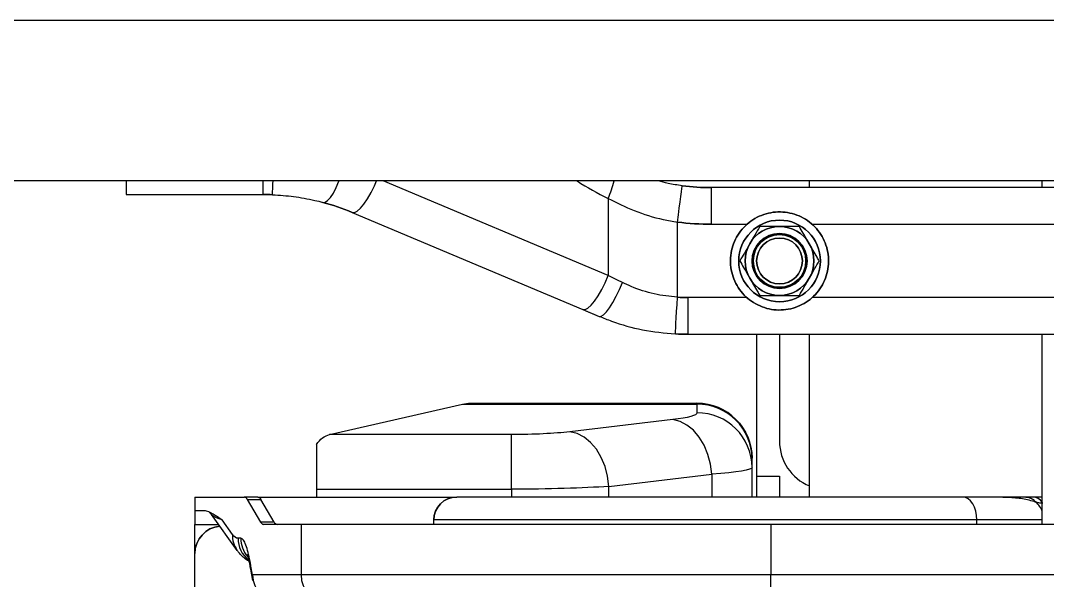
# Model space of a CAD drawing. Header units: inches. Extents: x -1851 to 6314, y -1304 to 4687.
# Drawn here: x -20.46 to -11.64, y 3151.71 to 3156.52 of the extents above; entities that cross this region are included whole.
import ezdxf

# ---------------------------------------------------------------- set-up
doc = ezdxf.new("R2010")
doc.units = ezdxf.units.IN
doc.header["$MEASUREMENT"] = 0

# ---------------------------------------------------------------- blocks, each defined once
blk = doc.blocks.new('2.4.20_7-7_Mid Plan View')
at = {"color": 7, "linetype": 'Continuous', "lineweight": 25}
for p, q in [((9.162515842437738, -1.149999972432852), (9.162515842437738, 1.149999979883432)), ((9.197515689849848, -1.115000005811453), (9.197515689849848, 1.115000013262033)), ((9.159566127777094, 0.2124999947845936), (9.159566127777094, 0.1825890280306339)), ((9.162515842437738, 0.2124999947845936), (9.159566127777094, 0.2124999947845936)), ((9.053566181182848, 0.1974999941885471), (9.081232273101794, 0.1974999941885471)), ((9.081232273101794, 0.1974999941885471), (9.087566577911364, 0.1974999941885471)), ((9.090565883636462, 0.1974999941885471), (9.087566577911364, 0.1974999941885471)), ((9.093566143035876, 0.1974999941885471), (9.090565883636462, 0.1974999941885471)), ((9.090565883636462, 0.1954260803759098), (9.090565883636462, 0.1974999941885471)), ((9.093566143035876, 0.1974999941885471), (9.093566143035876, 0.1867254413664341)), ((9.081926548004137, 0.1882461346685886), (9.089731418609606, 0.1938375718891621)), ((9.08542081069945, 0.1893080063164234), (9.088566028594958, 0.1915615536272526)), ((9.084566318511957, 0.1874641515314579), (9.084566318511957, 0.1880715824663639)), ((9.093013965606676, 0.186063427478075), (9.088118755340563, 0.1831702776253223)), ((9.093013965606676, 0.186063427478075), (9.093013965606676, 0.1830937601625919)), ((9.093566143035876, 0.183755774050951), (9.093566143035876, 0.1867254413664341)), ((9.075371944427477, 0.1848357059061527), (9.077821933746325, 0.1852980442345142)), ((9.076565944671618, 0.1848992593586445), (9.078850948333727, 0.1853283233940601)), ((9.076565944671618, 0.1743337400257587), (9.076565944671618, 0.1848992593586445)), ((9.093566143035876, 0.183755774050951), (9.093566143035876, 0.1403801031410694)), ((9.087566577911364, 0.1743337400257587), (9.087566577911364, 0.1825082637369633)), ((9.088118755340563, 0.1802006103098392), (9.088118755340563, 0.1831702776253223)), ((9.088118755340563, 0.1802006103098392), (9.093013965606676, 0.1830937601625919)), ((9.076565944671618, 0.07188011333346367), (9.076565944671618, 0.1743337400257587)), ((9.087566577911364, 0.1743337400257587), (9.076565944671618, 0.1743337400257587)), ((9.087566577911364, 0.07188011333346367), (9.087566577911364, 0.1743337400257587)), ((9.095273220062243, 0.1710000075399876), (9.093566143035876, 0.1710000075399876)), ((9.095273220062243, 0.1710000075399876), (9.095273220062243, 0.128426406532526)), ((9.105019771575915, 0.1710000075399876), (9.095273220062243, 0.1710000075399876)), ((9.107190334320055, 0.128426406532526), (9.107190334320055, 0.1681241132318974)), ((9.107190334320055, 0.1681241132318974), (9.113826953887926, 0.1391497291624546)), ((9.155654155731188, 0.1632003970444202), (9.13449307632445, 0.1128998436033726)), ((9.087566577911364, 0.145380113273859), (9.088566028594958, 0.145380113273859)), ((9.093566143035876, 0.03002115339040756), (9.093566143035876, 0.1403801031410694)), ((9.113826953887926, 0.1391497291624546), (9.113826953887926, 0.08800000324845314)), ((9.114031993865954, 0.1373486258089542), (9.114031993865954, 0.08800000324845314)), ((9.095273220062243, 0.128426406532526), (9.107190334320055, 0.128426406532526)), ((9.110449993133532, 0.09327207878232002), (9.107811176300036, 0.1156984828412533)), ((9.13449307632445, 0.1128998436033726), (9.132978641509997, 0.10929961130023)), ((9.095893108367907, 0.1072132028639317), (9.098531925201403, 0.0847867988049984)), ((9.158721172332758, 0.107378538697958), (9.141866886138903, 0.107378538697958)), ((9.137131893157946, 0.09225906804203987), (9.153545581817614, 0.09225906804203987)), ((9.129066669464098, 0.08991097286343575), (9.129066669464098, -0.08991097286343575)), ((9.129066669464098, 0.08991097286343575), (9.137066089630114, 0.08991097286343575)), ((9.113826953887926, 0.08800000324845314), (9.11194726181029, 0.08800000324845314)), ((9.114031993865954, 0.08800000324845314), (9.113826953887926, 0.08800000324845314)), ((9.153065883636462, 0.08481782302260399), (9.1610662574768, 0.08481782302260399)), ((9.1610662574768, -0.08481781557202339), (9.1610662574768, 0.08481782302260399)), ((9.093566143035876, 0.07600000128149986), (9.10002919387816, 0.07600000128149986)), ((9.093566143035876, 0.07493000105023384), (9.129066669464098, 0.07493000105023384)), ((9.10002919387816, 0.07600000128149986), (9.101908885955798, 0.07600000128149986)), ((9.101908885955798, 0.07600000128149986), (9.102031909942614, 0.07600000128149986)), ((9.070566379547106, 0.07188011333346367), (9.076565944671618, 0.07188011333346367)), ((9.076565944671618, -0.07188010588288307), (9.076565944671618, 0.07188011333346367)), ((9.087566577911364, 0.07188011333346367), (9.076565944671618, 0.07188011333346367)), ((9.087566577911364, -0.07188010588288307), (9.087566577911364, 0.07188011333346367)), ((9.129066669464098, 0.07000240311026573), (9.10573216629027, 0.07000240311026573)), ((9.093566143035876, 0.06349999830126762), (9.129066669464098, 0.06349999830126762)), ((9.1610662574768, 0.06349999830126762), (9.162515842437738, 0.06349999830126762)), ((9.093566143035876, 0.01473612803965807), (9.093566143035876, 0.01628237031400204)), ((9.092483722686755, 0.01415961422026157), (9.092486583709704, 0.01416824385523796)), ((9.093566143035876, 0.01270000170916319), (9.093566143035876, 0.01473612803965807)), ((9.087566577911364, 0.01270000170916319), (9.129066669464098, 0.01270000170916319)), ((9.1610662574768, 0.01270000170916319), (9.162515842437738, 0.01270000170916319))]:
    blk.add_line(p, q, dxfattribs=at)
at = {"color": 8, "linetype": 'Continuous', "lineweight": 25}
for p, q in [((9.087566577911364, 0.1974999941885471), (9.087566577911364, 0.1922866739332676)), ((9.093468868255602, 0.1413606889545918), (9.093468868255602, 0.1834765858948231)), ((9.159566127777094, 0.1825890280306339), (9.162515842437738, 0.1825890280306339)), ((9.141866886138903, 0.107378538697958), (9.162515842437738, 0.1564603187143803)), ((9.088566028594958, 0.02696575410664082), (9.088566028594958, 0.145380113273859)), ((9.095273220062243, 0.128426406532526), (9.093566143035876, 0.128426406532526)), ((9.093566143035876, 0.1072132028639317), (9.095893108367907, 0.1072132028639317)), ((9.137066089630114, 0.07710563018918037), (9.137066089630114, 0.08991097286343575)), ((9.098531925201403, 0.0847867988049984), (9.093566143035876, 0.0847867988049984)), ((9.153065883636462, 0.08481782302260399), (9.153065883636462, 0.07710563018918037)), ((9.137066089630114, -0.06289437040686607), (9.137066089630114, 0.06289437040686607)), ((9.153065883636462, 0.06289437040686607), (9.153065883636462, -0.06289437040686607)), ((9.087566577911364, 0.02696575410664082), (9.088566028594958, 0.02696575410664082)), ((9.088566028594958, 0.01270000170916319), (9.088566028594958, 0.02696575410664082))]:
    blk.add_line(p, q, dxfattribs=at)
at = {"color": 8, "linetype": 'Continuous', "lineweight": 25, "flags": 128}
for points in [[(9.078850948333727, 0.1853283233940601), (9.078284465789782, 0.1853494681417942), (9.077820980072008, 0.1852999813854694)], [(9.159525119781488, 0.1805648095905781), (9.15967866134643, 0.1805585958063602), (9.160133563995355, 0.1805401630699635), (9.16087266159057, 0.180510226637125), (9.161866390228266, 0.180469948798418), (9.162515842437738, 0.1804436631500721)], [(9.157854282379144, 0.1696162261068821), (9.157893383026117, 0.1691089607775211), (9.158257686614984, 0.168535266071558), (9.158932888031, 0.1679194457828999), (9.159889423370355, 0.1672875769436359), (9.161086284637445, 0.1666664220392704), (9.162474834442133, 0.1660822965204716), (9.162515842437738, 0.166066724807024)], [(9.155654155731188, 0.1632003970444202), (9.15563508224486, 0.1626980192959309), (9.155945026397692, 0.1620802916586399), (9.156567775726305, 0.1613746024668217), (9.15747853469848, 0.1606122888624668), (9.158635341644281, 0.1598271615803242), (9.159986698150629, 0.159054059535265), (9.16147252273559, 0.1583272852003574), (9.162515842437738, 0.1578808464109898)]]:
    blk.add_lwpolyline(points, dxfattribs=at)
at = {"color": 7, "linetype": 'Continuous', "lineweight": 25, "flags": 128}
for points in [[(9.095893108367907, 0.1072132028639317), (9.098104679107653, 0.1074896864593029), (9.100239955902087, 0.1080493740737438), (9.102225505828844, 0.1088729463517666), (9.103992664337145, 0.1099320016801357), (9.105479442596423, 0.1111899949610233), (9.106636249542223, 0.1126035340130329), (9.107423030853258, 0.114123847335577), (9.107811176300036, 0.1156984828412533)], [(9.13449307632445, 0.1128998436033726), (9.134474002838122, 0.1123974733054638), (9.134783946990954, 0.1117797382175922), (9.135407649993883, 0.1110740564763546), (9.136317455291735, 0.1103117354214191), (9.137474262237536, 0.1095266081392765), (9.138825618743883, 0.1087535060942173), (9.140311443328844, 0.1080267317593098), (9.141866886138903, 0.107378538697958)], [(9.132978641509997, 0.10929961130023), (9.132994853973376, 0.1088939271867275), (9.133328639984118, 0.1083719842135906), (9.13396474075316, 0.1077562905848026), (9.134877407073962, 0.1070733778178692), (9.136024677276598, 0.1063527055084705), (9.137359821319567, 0.1056253425776958), (9.138822757720934, 0.104922641068697), (9.14035245132445, 0.104274895042181)], [(9.14035245132445, 0.104274895042181), (9.140860759735094, 0.1053156442940235), (9.141365253448473, 0.1063503511250019), (9.141866886138903, 0.107378538697958)], [(9.098531925201403, 0.0847867988049984), (9.100743495941149, 0.08506328240036964), (9.102878772735583, 0.08562296256422997), (9.10486432266234, 0.08644654229283333), (9.106631481170641, 0.08750559762120247), (9.108118259429919, 0.08876359090209007), (9.10927506637572, 0.09017712995409966), (9.110061847686755, 0.09169744327664375), (9.110449993133532, 0.09327207878232002)], [(9.129144870758044, 0.09270631894469261), (9.129298412322985, 0.09269772842526436), (9.129752361297594, 0.09267227724194527), (9.130490505218493, 0.09263094142079353), (9.131484233856188, 0.0925753228366375), (9.132694446563708, 0.09250754490494728), (9.134075366973864, 0.0924302227795124), (9.135573589324938, 0.09234632179141045), (9.137131893157946, 0.09225906804203987)], [(9.153545581817614, 0.09225906804203987), (9.155093395233141, 0.09205882623791695), (9.156582080841051, 0.09186628833413124), (9.15795346450805, 0.0916888378560543), (9.159156047821039, 0.09153330698609352), (9.160142147064203, 0.09140566363930702), (9.16087552261352, 0.09131081774830818), (9.161327564239496, 0.0912524051964283), (9.161479198455805, 0.09123268350958824)], [(9.088566028594958, 0.02696575410664082), (9.089541637420641, 0.02702446281909943), (9.090480052947985, 0.02719833329319954), (9.091344081878649, 0.02748068235814571), (9.092102252960192, 0.02786066010594368), (9.092724048614489, 0.02832366526126862), (9.09318562698363, 0.02885190211236477), (9.093469821929919, 0.02942507527768612), (9.093566143035876, 0.03002115339040756)]]:
    blk.add_lwpolyline(points, dxfattribs=at)
at = {"color": 7, "linetype": 'Continuous', "lineweight": 25}
for radius in [0.008899999999999655, 0.006000000000000565, 0.005749999999997878, 0.005000000000000563]:
    blk.add_circle((9.14506634621716, 0.07000000143648322), radius, dxfattribs=at)
for centre, radius, start, end in [((9.08123205448187, 0.1915000014364807), 0.006000000000001273, 5.071083041587992, 90), ((9.092682899253258, 0.1869008548017632), 0.0009004940048833876, 291.5707412090699, 348.767141040082), ((9.07653650379952, 0.178929128344663), 0.005970203605316243, 89.71745610960053, 179.7045901735531), ((9.092682947771596, 0.1839311470177449), 0.0009004385333435183, 291.5688168760508, 348.7690653729501), ((9.088449773175636, 0.1823328907701693), 0.0009004385333374919, 111.5688168757266, 168.7690653726595), ((9.10956634621716, 0.1825890292047632), 0.04999999999999909, 357.6797848110543, 0), ((9.088449821693995, 0.1793631829861226), 0.0009004940048928789, 111.5707412094143, 168.7671410395432), ((9.07653649767406, 0.1683636151221322), 0.005970197525262629, 89.71739703530682, 179.7045055063403), ((9.10956634621716, 0.1825890292047632), 0.04999999999999993, 337.1840133452677, 344.9622104957305), ((9.08856634621716, 0.1403801099505699), 0.005000000000003973, 0, 90), ((9.179066346217166, 0.08991097366819645), 0.05000000000000233, 176.7950979491774, 180), ((9.179066346217166, 0.08991097366819645), 0.04200000000000065, 176.7950979491774, 180), ((9.211066346217162, 0.08481781989948445), 0.05800000000000176, 172.628787788044, 180), ((9.211066346217162, 0.08481781989948445), 0.05000000000000052, 172.628787788044, 180), ((9.09998724640116, 0.08796000999620901), 0.01196008227592441, 270.20095332669, 0.1915913937646107), ((9.10186548449703, 0.08796145405042921), 0.01196153150855239, 270.2078936018371, 0.1846511186320098), ((9.102032054481871, 0.08800000143645548), 0.01200000000000272, 270, 0), ((9.14506634621716, 0.07000000143648322), 0.01070000000000227, 91.87500000000092, 103.1250000000065), ((9.14506634621716, 0.07000000143648322), 0.01070000000000227, 80.62500000001016, 91.87500000000092), ((9.14506634621716, 0.07000000143648322), 0.01070000000000111, 125.6250000000041, 136.8749999999985), ((9.14506634621716, 0.07000000143648322), 0.01069999999999959, 114.3750000000196, 125.6250000000041), ((9.14506634621716, 0.07000000143648322), 0.01069999999999923, 103.1250000000065, 114.3750000000196), ((9.14506634621716, 0.07000000143648322), 0.0106999999999985, 69.374999999998, 80.62500000001016), ((9.14506634621716, 0.07000000143648322), 0.01070000000000189, 58.12500000001252, 69.374999999998), ((9.14506634621716, 0.07000000143648322), 0.01070000000000189, 46.87500000000454, 58.12500000001252), ((9.14506634621716, 0.07000000143648322), 0.01070000000000134, 136.8749999999985, 148.1249999999977), ((9.14506634621716, 0.07000000143648322), 0.007500000000003402, 119.9999999999888, 180), ((9.14506634621716, 0.07000000143648322), 0.007499999999999754, 60.00000000001118, 119.9999999999888), ((9.14506634621716, 0.07000000143648322), 0.007499999999999992, 0, 60.00000000001118), ((9.14506634621716, 0.07000000143648322), 0.01069999999999994, 35.62499999999674, 46.87500000000454), ((9.14506634621716, 0.07000000143648322), 0.01070000000000008, 24.37500000000442, 35.62499999999674), ((9.14506634621716, 0.07000000143648322), 0.01070000000000134, 148.1249999999977, 159.3749999999905), ((9.14506634621716, 0.07000000143648322), 0.01070000000000008, 13.12500000001192, 24.37500000000442), ((9.14506634621716, 0.07000000143648322), 0.01070000000000057, 170.6249999999887, 181.8750000000022), ((9.14506634621716, 0.07000000143648322), 0.01069999999999911, 159.3749999999905, 170.6249999999887), ((9.14506634621716, 0.07000000143648322), 0.01069999999999938, 1.875000000002146, 13.12500000001192), ((9.105732054481773, 0.05946140143646517), 0.01054100000000288, 90, 157.4721457213254), ((9.14506634621716, 0.07000000143648322), 0.01070000000000192, 181.8750000000022, 193.1249999999977), ((9.14506634621716, 0.07000000143648322), 0.007500000000003402, 180, 240.0000000000112), ((9.14506634621716, 0.07000000143648322), 0.007499999999999992, 299.9999999999888, 0), ((9.14506634621716, 0.07000000143648322), 0.01069999999999886, 350.6250000000035, 1.875000000002146), ((9.14506634621716, 0.07000000143648322), 0.01070000000000192, 193.1249999999977, 204.3750000000036), ((9.14506634621716, 0.07000000143648322), 0.0106999999999985, 339.3750000000061, 350.6250000000035), ((9.14506634621716, 0.07000000143648322), 0.01070000000000164, 204.3750000000036, 215.6250000000128), ((9.14506634621716, 0.07000000143648322), 0.01069999999999989, 328.1249999999968, 339.3750000000061), ((9.14506634621716, 0.07000000143648322), 0.01070000000000243, 215.6250000000128, 226.8750000000117), ((9.14506634621716, 0.07000000143648322), 0.007499999999999754, 240.0000000000112, 299.9999999999888), ((9.14506634621716, 0.07000000143648322), 0.01069999999999989, 316.8750000000043, 328.1249999999968), ((9.14506634621716, 0.07000000143648322), 0.01070000000000243, 226.8750000000117, 238.1249999999924), ((9.14506634621716, 0.07000000143648322), 0.01070000000000071, 238.1249999999924, 249.3749999999943), ((9.14506634621716, 0.07000000143648322), 0.01070000000000093, 294.3749999999937, 305.6249999999912), ((9.14506634621716, 0.07000000143648322), 0.01069999999999877, 305.6249999999912, 316.8750000000043), ((9.14506634621716, 0.07000000143648322), 0.01070000000000215, 249.3749999999943, 260.6250000000031), ((9.14506634621716, 0.07000000143648322), 0.01070000000000215, 260.6250000000031, 271.8749999999907), ((9.14506634621716, 0.07000000143648322), 0.01069999999999881, 271.8749999999907, 283.1249999999964), ((9.14506634621716, 0.07000000143648322), 0.01070000000000093, 283.1249999999964, 294.3749999999937), ((9.090886494755178, 0.01631140907394979), 0.002679805619414707, 306.5856510212841, 359.3791225232961), ((9.090887052427956, 0.01631762971260287), 0.002679246141204405, 306.6559080041864, 359.3826306072344)]:
    blk.add_arc(centre, radius, start, end, dxfattribs=at)
at = {"color": 8, "linetype": 'Continuous', "lineweight": 25}
for centre, radius, start, end in [((9.085246517939812, 0.1836016781096816), 0.005708989364939337, 88.25051496466055, 125.5820237514027), ((9.084556144736457, 0.1820552980886418), 0.006016292979830903, 89.903110656782, 141.6639444091729), ((9.084562129783397, 0.1814293173997896), 0.006034835585332558, 89.96023147878547, 130.7016683444564), ((9.076165631804347, 0.1809225947963569), 0.00399676261900023, 84.2516573870022, 101.4819834724223), ((9.211066346217162, 0.08239870354512391), 0.05800000000000094, 146.8335762158368, 154.4888416102994), ((9.167500802235235, 0.1269663349432335), 0.02146540619160795, 245.8571527466873, 256.5714700508641), ((9.088662055518252, 0.0173765419445715), 0.004992012872299346, 290.4783386195293, 320.0075798628129), ((9.088662147700486, 0.01737072528479189), 0.004991559840813704, 290.6545311120523, 319.9610563618087), ((9.091064977812717, 0.01479714326563908), 0.002501909337156455, 303.0477426440957, 358.6025626480205)]:
    blk.add_arc(centre, radius, start, end, dxfattribs=at)
at = {"color": 8, "linetype": 'Continuous', "lineweight": 25, "extrusion": (0, 0, -1)}
blk.add_ellipse((9.08856634621716, 0.1856222108395684), major_axis=(0.001407997862647788, 0.008289600608815126), ratio=0.1648164846434843, start_param=5.482744619715909, end_param=6.118383608404133, dxfattribs=at)
at = {"color": 7, "linetype": 'Continuous', "lineweight": 25, "extrusion": (0, 0, -1)}
for centre, major_axis, ratio, start_param, end_param in [((9.12856634621716, 0.1880715889469684), (-0.04400000000000254, 0), 0.1432846062742285, 0, 0.1973955598500359), ((9.09527291609093, 0.1674036711612246), (-0.01200000000000272, 0), 0.5137614678897049, 2.518766068177444, 3.024467733893446), ((9.08403205448187, 0.1373486252896896), (-0.02999999999999656, 0), 0.5137614678898801, 3.024467733893465, 3.141592653589793), ((9.097390858332435, 0.1284264083076607), (0, 0.02999999999999997), 0.07059807471688373, 3.926990816986486, 4.712388980384691), ((9.109308642903688, 0.1284264083076607), (0, 0.01800000000000066), 0.1176634578614684, 3.926990816987552, 4.712388980384691), ((9.111947411483559, 0.1060000014364846), (0, 0.01800000000000066), 0.1176634578614684, 3.141592653589792, 3.926990816986414), ((9.100029626912306, 0.1060000014364846), (0, 0.02999999999999997), 0.07059807471682689, 3.141592653589791, 3.92699081698681)]:
    blk.add_ellipse(centre, major_axis=major_axis, ratio=ratio, start_param=start_param, end_param=end_param, dxfattribs=at)
at = {"color": 7, "linetype": 'Continuous', "lineweight": 25}
for points, knots in [([(9.088566028594958, 0.1915615536272526), (9.088569208794315, 0.191565865049057), (9.088935988089236, 0.1920631106867461), (9.089652407504357, 0.1931904776046451), (9.090467865808808, 0.1944747895051933), (9.090549551222619, 0.1952675696584265), (9.090565883636462, 0.1954260803759098)], [0, 0, 0, 0, 0.003349943621589568, 0.3863562700012529, 0.8773063282191439, 1, 1, 1, 1]), ([(9.090502941131586, 0.1949736662209034), (9.090505873635092, 0.1949801548251173), (9.090512838685736, 0.194995566045236), (9.09051321416074, 0.1950125467932367), (9.09051343154906, 0.1950223781168461)], [0, 0, 0, 0, 0.421031182521322, 0.9999999999999999, 0.9999999999999999, 0.9999999999999999, 0.9999999999999999]), ([(9.089731418609606, 0.1938375718891621), (9.089857804582241, 0.1939353928981973), (9.090034227062088, 0.1940719414774321), (9.090151972822877, 0.1942591289335098), (9.090185367584215, 0.1943122185766697)], [0, 0, 0, 0, 0.716382474277987, 1, 1, 1, 1]), ([(9.079542362213122, 0.1856420077383518), (9.079603261430197, 0.1857612198304253), (9.079866908583956, 0.1862773172497327), (9.080492424553004, 0.187004246941683), (9.081237084392992, 0.1877324510542451), (9.081727271375438, 0.1880976639774019), (9.081926548004137, 0.1882461346685886)], [0, 0, 0, 0, 0.09665601088509651, 0.4184467943460503, 0.763580090081565, 1, 1, 1, 1]), ([(9.0777914161682, 0.1853010393679142), (9.07797606572468, 0.1853315622740865), (9.078640358429002, 0.1854413710614438), (9.079514696414439, 0.1856297167890659), (9.080375428144219, 0.1858438202400521), (9.080874418692982, 0.1859952989325961), (9.081090083952194, 0.1860836687937137), (9.081056940680835, 0.1860676353917086), (9.08105012130736, 0.1860643364489079)], [0, 0, 0, 0, 0.09870386337009038, 0.3550956610743789, 0.5854891529794876, 0.7843541905473769, 0.9556299287259318, 0.9999999999999999, 0.9999999999999999, 0.9999999999999999, 0.9999999999999999]), ([(9.078850948333727, 0.1853283233940601), (9.079068057056208, 0.1853671667884669), (9.080037399862125, 0.1855405940211199), (9.08157013607573, 0.1858739113579873), (9.083177481758167, 0.1863570894033728), (9.084327938098259, 0.1868915001238634), (9.084485999326954, 0.1872712040756142), (9.084566318511957, 0.1874641515314579)], [0, 0, 0, 0, 0.06392065953731857, 0.2853917187922155, 0.5110502618625073, 0.7515390409640716, 1, 1, 1, 1]), ([(9.159525119781488, 0.1805648095905781), (9.159419762176054, 0.1790192860632658), (9.159205834315937, 0.1758811116559116), (9.158526289223683, 0.1722350729991717), (9.1580025261196, 0.1701939399532932), (9.157854282379144, 0.1696162261068821)], [0, 0, 0, 0, 0.4102900164982711, 0.8330909278372, 1, 1, 1, 1]), ([(9.132978641509997, 0.10929961130023), (9.132622652697481, 0.1084074384393432), (9.131410731241868, 0.1053701423384155), (9.129850891085706, 0.0998535323468559), (9.129382274615, 0.09510961522619255), (9.129144870758044, 0.09270631894469261)], [0, 0, 0, 0, 0.1702665490060312, 0.5796521594505947, 1, 1, 1, 1]), ([(9.158721172332758, 0.107378538697958), (9.157778769760395, 0.105507761096078), (9.155865476182054, 0.1017096530717652), (9.154282052010121, 0.0965068337374646), (9.15372408442133, 0.09328862394843895), (9.153545581817614, 0.09225906804203987)], [0, 0, 0, 0, 0.3976371209842992, 0.8072946449898859, 1, 1, 1, 1]), ([(9.137131893157946, 0.09225906804203987), (9.13732553971479, 0.09395916494051448), (9.137719952704398, 0.09742186684081844), (9.139028281797504, 0.1014137555366403), (9.140053923712362, 0.1036298649859475), (9.14035245132445, 0.104274895042181)], [0, 0, 0, 0, 0.4061032984085962, 0.8271379498200944, 1, 1, 1, 1]), ([(9.161479198455805, 0.09123268350958824), (9.161617064461392, 0.09226800735646634), (9.16185048216651, 0.09402088991336655), (9.162322583417858, 0.09569946147138353), (9.162515842437738, 0.09638660028576851)], [0, 0, 0, 0, 0.5906407379034817, 0.9999999999999999, 0.9999999999999999, 0.9999999999999999, 0.9999999999999999]), ([(9.145066463470446, 0.0786602534353733), (9.144131328324523, 0.07812054202904051), (9.142894736387472, 0.07740684542986287), (9.141625926863458, 0.07667387338665321), (9.141316616058337, 0.07649518921971321)], [0, 0, 0, 0, 0.7562196694904899, 1, 1, 1, 1]), ([(9.148816310882555, 0.07649518921971321), (9.148727258197422, 0.07654652838530751), (9.147460486532612, 0.0772768264126853), (9.146219867924852, 0.07799373901639228), (9.145066463470446, 0.0786602534353733)], [0, 0, 0, 0, 0.07029892411302537, 0.9999999999999999, 0.9999999999999999, 0.9999999999999999, 0.9999999999999999]), ([(9.141316616058337, 0.07649518921971321), (9.140334232894372, 0.07592797216187819), (9.139064546425725, 0.07519486938736009), (9.137843145866615, 0.07448969183184317), (9.137566768646227, 0.07433012500405312)], [0, 0, 0, 0, 0.7737210628181763, 1, 1, 1, 1]), ([(9.152566158294665, 0.07433012500405312), (9.151957311742006, 0.07468176879402222), (9.150728283813148, 0.07539160288445146), (9.149457541704894, 0.07612507227821652), (9.148816310882555, 0.07649518921971321)], [0, 0, 0, 0, 0.4953887038367636, 1, 1, 1, 1]), ([(9.137566768646227, 0.07433012500405312), (9.137566768646227, 0.07362689692470781), (9.137566768646227, 0.0722075573490315), (9.137566768646227, 0.07074029460454767), (9.137566768646227, 0.07000000402331352)], [0, 0, 0, 0, 0.4954614747552007, 1, 1, 1, 1]), ([(9.152566158294665, 0.07000000402331352), (9.152566158294665, 0.07010268398957464), (9.152566158294672, 0.07156492844640638), (9.152566158294672, 0.07299783670271154), (9.152566158294665, 0.07433012500405312)], [0, 0, 0, 0, 0.07022079364668118, 1, 1, 1, 1]), ([(9.137566768646227, 0.07000000402331352), (9.137566768646227, 0.0698973240573082), (9.137566768646234, 0.06843507715299779), (9.137566768646234, 0.0670021663913758), (9.137566768646227, 0.06566987559199333)], [0, 0, 0, 0, 0.07022067593795363, 1, 1, 1, 1]), ([(9.152566158294665, 0.06566987559199333), (9.152566158294665, 0.06637310367381133), (9.152566158294665, 0.06779244565353792), (9.152566158294665, 0.06925971093386352), (9.152566158294665, 0.07000000402331352)], [0, 0, 0, 0, 0.495460637294494, 1, 1, 1, 1]), ([(9.137566768646227, 0.06566987559199333), (9.138175615723124, 0.06531823520202806), (9.139404646783905, 0.06460840677732449), (9.140675385756271, 0.06387493176569592), (9.141316616058337, 0.06350481137633324)], [0, 0, 0, 0, 0.4953878679938091, 1, 1, 1, 1]), ([(9.148816310882555, 0.06350481137633324), (9.14912595377039, 0.06368347413646802), (9.150395151046876, 0.06441579610313397), (9.151631464867396, 0.06512995115983244), (9.152566158294665, 0.06566987559199333)], [0, 0, 0, 0, 0.2439675010099768, 0.9999999999999999, 0.9999999999999999, 0.9999999999999999, 0.9999999999999999]), ([(9.141316616058337, 0.06350481137633324), (9.141405347609794, 0.06345346715531264), (9.142670938395977, 0.06272113720086736), (9.143912214342823, 0.06200534998228591), (9.145066463470446, 0.06133974716067314)], [0, 0, 0, 0, 0.07011077547901916, 1, 1, 1, 1]), ([(9.145066463470446, 0.06133974716067314), (9.145342840768247, 0.06149931260981134), (9.146564243898116, 0.0622044853593593), (9.147833928578205, 0.06293759145000877), (9.148816310882555, 0.06350481137633324)], [0, 0, 0, 0, 0.2262785242967034, 0.9999999999999999, 0.9999999999999999, 0.9999999999999999, 0.9999999999999999]), ([(9.092486583709704, 0.01416824385523796), (9.092741922442126, 0.01508733018559383), (9.093255963931295, 0.01693761158026064), (9.093499489854164, 0.02048511479623016), (9.09357469027653, 0.02476255886264767), (9.093569001739848, 0.02826236763760903), (9.093566143035876, 0.03002115339040756)], [0, 0, 0, 0, 0.2119843694069155, 0.4267615801947123, 0.711926099244143, 1, 1, 1, 1]), ([(9.093566143035876, 0.01628876104950905), (9.093566143035876, 0.01664448887223102), (9.093566143035876, 0.01770695879548612), (9.093566143035876, 0.0195311480880207), (9.093566143035876, 0.02164387114740407), (9.093566143035876, 0.02329281129311767), (9.093566143035869, 0.02455219881733228), (9.093566143035876, 0.02557241888317208), (9.093566143035876, 0.02639422426420879), (9.093566143035876, 0.02712214393554291), (9.093566143035876, 0.02770276186481624), (9.093566143035876, 0.02816414493997854), (9.093566143035876, 0.02854432205134572), (9.093566143035876, 0.02895307857158969), (9.093566143035876, 0.02928269543511419), (9.093566143035876, 0.02957607457381073), (9.093566143035876, 0.0297727477448575), (9.093566143035876, 0.02992166289195097), (9.093566143035876, 0.03002115339040756)], [0, 0, 0, 0, 0.1149251577099247, 0.3432526659312513, 0.4917156051741997, 0.6032327118532559, 0.68951153052929, 0.7397803402051286, 0.7962021324550386, 0.8403873490243781, 0.8698812592847006, 0.8981042146460352, 0.9202096432870333, 0.9348893057081883, 0.9673877284798613, 0.9755108415703092, 0.9836387457802866, 1, 1, 1, 1]), ([(9.092200481414782, 0.01255736965686083), (9.092213995829379, 0.0128557577901347), (9.092237713278156, 0.0133794212619307), (9.092409724848697, 0.01392493786167392), (9.092483722686755, 0.01415961422026157)], [0, 0, 0, 0, 0.5698089504762485, 1, 1, 1, 1])]:
    blk.add_open_spline(points, degree=3, knots=knots, dxfattribs=at)
blk = doc.blocks.new('2.4.20_8_Plan View')
at = {"color": 7, "linetype": 'Continuous', "lineweight": 25}
for p, q in [((9.323470592498765, -1.149999976158171), (9.323470592498765, 1.149999976158114)), ((9.288470745086656, -1.115000009536772), (9.288470745086656, 1.115000009536715)), ((9.323470592498765, 0.2124999910593033), (9.326419830322251, 0.2124999910593033)), ((9.326419830322251, 0.2124999910593033), (9.326419830322251, 0.1825890243053436)), ((9.392419815063462, 0.1974999904632568), (9.395419597625718, 0.1974999904632568)), ((9.392419815063462, 0.1974999904632568), (9.392419815063462, 0.1867254376411438)), ((9.395419597625718, 0.1954260766506195), (9.395419597625718, 0.1974999904632568)), ((9.395419597625718, 0.1974999904632568), (9.398419857025132, 0.1974999904632568)), ((9.404754161834703, 0.1974999904632568), (9.398419857025132, 0.1974999904632568)), ((9.43241977691649, 0.1974999904632568), (9.404754161834703, 0.1974999904632568)), ((9.404059886932359, 0.1882461309432983), (9.39625501632689, 0.1938375681638718)), ((9.400565147399888, 0.1893080025911331), (9.39741992950438, 0.1915615499019623)), ((9.392419815063462, 0.1837557703256607), (9.392419815063462, 0.1867254376411438)), ((9.392971992492662, 0.1860634237527847), (9.397867679595933, 0.183170273900032)), ((9.392971992492662, 0.1860634237527847), (9.392971992492662, 0.1830937564373016)), ((9.401419639587388, 0.1874641478061676), (9.401419639587388, 0.1880715787410736)), ((9.392419815063462, 0.1837557703256607), (9.392419815063462, 0.1403800994157791)), ((9.40942001342772, 0.1848992556333542), (9.40713500976561, 0.1853283196687698)), ((9.410614013671868, 0.1848357021808624), (9.408164501190171, 0.1852980405092239)), ((9.40942001342772, 0.1743337363004684), (9.40942001342772, 0.1848992556333542)), ((9.397867679595933, 0.180200606584549), (9.392971992492662, 0.1830937564373016)), ((9.397867679595933, 0.180200606584549), (9.397867679595933, 0.183170273900032)), ((9.398419857025132, 0.1743337363004684), (9.398419857025132, 0.182508260011673)), ((9.398419857025132, 0.07188010960817337), (9.398419857025132, 0.1743337363004684)), ((9.398419857025132, 0.1743337363004684), (9.40942001342772, 0.1743337363004684)), ((9.40942001342772, 0.07188010960817337), (9.40942001342772, 0.1743337363004684)), ((9.380966663360589, 0.1710000038146973), (9.390713214874253, 0.1710000038146973)), ((9.390713214874253, 0.1710000038146973), (9.390713214874253, 0.1284264028072357)), ((9.390713214874253, 0.1710000038146973), (9.392419815063462, 0.1710000038146973)), ((9.378795623779283, 0.1681241095066071), (9.37215948104857, 0.1391497254371643)), ((9.378795623779283, 0.1284264028072357), (9.378795623779283, 0.1681241095066071)), ((9.330332279205308, 0.1632003933191299), (9.351492881774888, 0.1128998398780823)), ((9.398419857025132, 0.1453801095485687), (9.39741992950438, 0.1453801095485687)), ((9.37215948104857, 0.1391497254371643), (9.37215948104857, 0.08799999952316284)), ((9.392419815063462, 0.03002114966511726), (9.392419815063462, 0.1403800994157791)), ((9.371953964233384, 0.1373486220836639), (9.371953964233384, 0.08799999952316284)), ((9.390713214874253, 0.1284264028072357), (9.378795623779283, 0.1284264028072357)), ((9.375536441802964, 0.09327207505702972), (9.37817525863646, 0.115698479115963)), ((9.327264785766587, 0.1073785349726677), (9.344119071960435, 0.1073785349726677)), ((9.390092849731431, 0.1072131991386414), (9.387454032897942, 0.0847867950797081)), ((9.348854064941392, 0.09225906431674957), (9.332440376281724, 0.09225906431674957)), ((9.356919765472405, 0.08991096913814545), (9.348919868469224, 0.08991096913814545)), ((9.356919765472405, 0.08991096913814545), (9.356919765472405, -0.08991097658872604)), ((9.371953964233384, 0.08799999952316284), (9.37215948104857, 0.08799999952316284)), ((9.37215948104857, 0.08799999952316284), (9.374038696289048, 0.08799999952316284)), ((9.332919597625718, 0.08481781929731369), (9.324919700622544, 0.08481781929731369)), ((9.324919700622544, -0.08481781929731369), (9.324919700622544, 0.08481781929731369)), ((9.384077548980699, 0.07599999755620956), (9.383954048156724, 0.07599999755620956)), ((9.385956764221177, 0.07599999755620956), (9.384077548980699, 0.07599999755620956)), ((9.392419815063462, 0.07599999755620956), (9.385956764221177, 0.07599999755620956)), ((9.38784742355346, 0.07492999732494354), (9.38784742355346, 0.07000239938497543)), ((9.392419815063462, 0.07492999732494354), (9.38784742355346, 0.07492999732494354)), ((9.398419857025132, 0.07188010960817337), (9.40942001342772, 0.07188010960817337)), ((9.398419857025132, -0.07188010960817337), (9.398419857025132, 0.07188010960817337)), ((9.40942001342772, -0.07188010960817337), (9.40942001342772, 0.07188010960817337)), ((9.41542005538939, 0.07188010960817337), (9.40942001342772, 0.07188010960817337)), ((9.38784742355346, 0.07000239938497543), (9.392419815063462, 0.07000239938497543)), ((9.324919700622544, 0.06349999457597733), (9.323470592498765, 0.06349999457597733)), ((9.392419815063462, 0.06349999457597733), (9.356919765472405, 0.06349999457597733)), ((9.392419815063462, 0.01473612431436777), (9.392419815063462, 0.01628236658871174)), ((9.392419815063462, 0.01269999798387289), (9.392419815063462, 0.01473612431436777)), ((9.393502712249742, 0.01415961049497128), (9.393499851226792, 0.01416824012994766)), ((9.324919700622544, 0.01269999798387289), (9.323470592498765, 0.01269999798387289)), ((9.398419857025132, 0.01269999798387289), (9.356919765472405, 0.01269999798387289))]:
    blk.add_line(p, q, dxfattribs=at)
at = {"color": 8, "linetype": 'Continuous', "lineweight": 25}
for p, q in [((9.398419857025132, 0.1974999904632568), (9.398419857025132, 0.1922866702079773)), ((9.326419830322251, 0.1825890243053436), (9.323470592498765, 0.1825890243053436)), ((9.392517089843736, 0.1413606852293015), (9.392517089843736, 0.1834765821695328)), ((9.344119071960435, 0.1073785349726677), (9.323470592498765, 0.15646031498909)), ((9.39741992950438, 0.02696575038135052), (9.39741992950438, 0.1453801095485687)), ((9.390713214874253, 0.1284264028072357), (9.392419815063462, 0.1284264028072357)), ((9.392419815063462, 0.1072131991386414), (9.390092849731431, 0.1072131991386414)), ((9.348919868469224, 0.07710562646389008), (9.348919868469224, 0.08991096913814545)), ((9.332919597625718, 0.08481781929731369), (9.332919597625718, 0.07710562646389008)), ((9.387454032897942, 0.0847867950797081), (9.392419815063462, 0.0847867950797081)), ((9.332919597625718, 0.06289436668157578), (9.332919597625718, -0.06289437413215637)), ((9.348919868469224, -0.06289437413215637), (9.348919868469224, 0.06289436668157578)), ((9.398419857025132, 0.02696575038135052), (9.39741992950438, 0.02696575038135052)), ((9.39741992950438, 0.01269999798387289), (9.39741992950438, 0.02696575038135052))]:
    blk.add_line(p, q, dxfattribs=at)
at = {"color": 8, "linetype": 'Continuous', "lineweight": 25, "flags": 128}
for points in [[(9.40713500976561, 0.1853283196687698), (9.407701969146714, 0.1853494644165039), (9.40816497802733, 0.1852999776601791)], [(9.326460838317857, 0.1805648058652878), (9.326307296752915, 0.1805585920810699), (9.32585239410399, 0.1805401593446732), (9.325113773345933, 0.1805102229118347), (9.32411956787108, 0.1804699450731277), (9.323470592498765, 0.1804436594247818)], [(9.328132152557359, 0.1696162223815918), (9.328093051910386, 0.1691089570522308), (9.32772827148436, 0.1685352623462677), (9.327053546905503, 0.1679194420576096), (9.326097011566148, 0.1672875732183456), (9.3248996734619, 0.1666664183139801), (9.32351160049437, 0.1660822927951813), (9.323470592498765, 0.1660667210817337)], [(9.330332279205308, 0.1632003933191299), (9.330350875854478, 0.1626980155706406), (9.330041408538804, 0.1620802879333496), (9.32941818237304, 0.1613745987415314), (9.328507900238023, 0.1606122851371765), (9.32735109329223, 0.1598271578550339), (9.325999736785874, 0.1590540558099747), (9.324513435363755, 0.1583272814750671), (9.323470592498765, 0.1578808426856995)]]:
    blk.add_lwpolyline(points, dxfattribs=at)
at = {"color": 7, "linetype": 'Continuous', "lineweight": 25, "flags": 128}
for points in [[(9.390092849731431, 0.1072131991386414), (9.387881278991685, 0.1074896827340126), (9.385746002197251, 0.1080493703484535), (9.383760452270494, 0.1088729426264763), (9.381993770599351, 0.1099319979548454), (9.380506515502915, 0.111189991235733), (9.379349708557115, 0.1126035302877426), (9.378563404083245, 0.1141238436102867), (9.37817525863646, 0.115698479115963)], [(9.351492881774888, 0.1128998398780823), (9.351511955261216, 0.1123974695801735), (9.351202487945542, 0.1117797344923019), (9.350578784942613, 0.1110740527510643), (9.349668502807603, 0.1103117316961288), (9.34851217269896, 0.1095266044139862), (9.347160816192613, 0.108753502368927), (9.345674514770494, 0.1080267280340195), (9.344119071960435, 0.1073785349726677)], [(9.351492881774888, 0.1128998398780823), (9.351994514465318, 0.1117071360349655), (9.352499485015862, 0.1105068698525429), (9.3530077934265, 0.1092996075749397)], [(9.3530077934265, 0.1092996075749397), (9.352991104125962, 0.1088939234614372), (9.35265731811522, 0.1083719804883003), (9.352021217346177, 0.1077562868595123), (9.351109027862535, 0.1070733740925789), (9.34996128082274, 0.1063527017831802), (9.34862661361693, 0.1056253388524055), (9.347163200378404, 0.1049226373434067), (9.345633506774888, 0.1042748913168907)], [(9.345633506774888, 0.1042748913168907), (9.345125675201402, 0.1053156405687332), (9.344620704650865, 0.1063503473997116), (9.344119071960435, 0.1073785349726677)], [(9.332440376281724, 0.09225906431674957), (9.330892562866197, 0.09205882251262665), (9.329404354095445, 0.09186628460884094), (9.328032493591294, 0.09168883413076401), (9.326830387115464, 0.09153330326080322), (9.325843811035142, 0.09140565991401672), (9.325110435485826, 0.09131081402301788), (9.324658870697007, 0.091252401471138), (9.32450675964354, 0.09123267978429794)], [(9.356841564178453, 0.09270631521940231), (9.356688022613511, 0.09269772469997406), (9.356233596801744, 0.09267227351665497), (9.355495452880845, 0.09263093769550323), (9.354502201080315, 0.0925753191113472), (9.35329151153563, 0.09250754117965698), (9.351910591125474, 0.0924302190542221), (9.3504123687744, 0.09234631806612015), (9.348854064941392, 0.09225906431674957)], [(9.387454032897942, 0.0847867950797081), (9.385242462158189, 0.08506327867507935), (9.383107185363755, 0.08562295883893967), (9.381121635436998, 0.08644653856754303), (9.379354953765855, 0.08750559389591217), (9.37786769866942, 0.08876358717679977), (9.376710891723626, 0.09017712622880936), (9.375924587249742, 0.09169743955135345), (9.375536441802964, 0.09327207505702972)], [(9.39741992950438, 0.02696575038135052), (9.396444320678697, 0.02702445909380913), (9.395506381988511, 0.02719832956790924), (9.394641876220689, 0.02748067863285542), (9.393884181976311, 0.02786065638065338), (9.393262386322007, 0.02832366153597832), (9.392800331115708, 0.02885189838707447), (9.392515659332261, 0.02942507155239582), (9.392419815063462, 0.03002114966511726)]]:
    blk.add_lwpolyline(points, dxfattribs=at)
at = {"color": 7, "linetype": 'Continuous', "lineweight": 25}
for radius in [0.008899999999996244, 0.005999999999999712, 0.00574999999999532, 0.004999999999995447]:
    blk.add_circle((9.340919819880483, 0.06999999771119292), radius, dxfattribs=at)
for centre, radius, start, end in [((9.404754111615773, 0.1914999977111904), 0.005999999999997947, 90, 174.9289169583989), ((9.393306026248467, 0.1839336588338654), 0.0009038885914669945, 191.3501028506914, 248.3120149003808), ((9.37641981988049, 0.1825890254794729), 0.04999999999999568, 180, 182.3202151889458), ((9.397533645840134, 0.1823303715034683), 0.0009038885914613045, 11.35010285098205, 68.31201490070316), ((9.37641981988049, 0.1825890254794729), 0.05000000000000081, 195.0377895042695, 202.8159866547315), ((9.39741981988049, 0.1403801062252796), 0.004999999999998858, 90, 180), ((9.274919819880495, 0.08481781617419415), 0.05799999999999916, 0, 7.37121221195603), ((9.306919819880491, 0.08991096994290615), 0.04200000000000405, 0, 3.204902050822587), ((9.306919819880491, 0.08991096994290615), 0.05000000000000222, 0, 3.204902050822587), ((9.274919819880495, 0.08481781617419415), 0.0499999999999954, 0, 7.37121221195603), ((9.383954111615779, 0.08799999771116518), 0.01200000000000272, 180, 270), ((9.340919819880483, 0.06999999771119292), 0.01070000000000238, 88.12499999997993, 99.3749999999734), ((9.340919819880483, 0.06999999771119292), 0.01070000000000238, 76.87499999996587, 88.12499999997993), ((9.340919819880483, 0.06999999771119292), 0.01069999999999918, 121.8749999999646, 133.124999999976), ((9.340919819880483, 0.06999999771119292), 0.01069999999999918, 110.6249999999945, 121.8749999999646), ((9.340919819880483, 0.06999999771119292), 0.01069999999999795, 99.3749999999734, 110.6249999999945), ((9.340919819880483, 0.06999999771119292), 0.01070000000000015, 65.62499999997277, 76.87499999996587), ((9.340919819880483, 0.06999999771119292), 0.01070000000000257, 54.37499999997231, 65.62499999997277), ((9.340919819880483, 0.06999999771119292), 0.01070000000000359, 43.12499999999574, 54.37499999997231), ((9.340919819880483, 0.06999999771119292), 0.01069999999999582, 144.3749999999993, 155.6249999999822), ((9.340919819880483, 0.06999999771119292), 0.01069999999999644, 133.124999999976, 144.3749999999993), ((9.340919819880483, 0.06999999771119292), 0.007499999999997196, 119.9999999999501, 180), ((9.340919819880483, 0.06999999771119292), 0.007500000000004017, 59.99999999995538, 119.9999999999501), ((9.340919819880483, 0.06999999771119292), 0.007500000000006813, 0, 59.99999999995538), ((9.340919819880483, 0.06999999771119292), 0.01070000000000359, 31.87500000000037, 43.12499999999574), ((9.340919819880483, 0.06999999771119292), 0.0107000000000027, 155.6249999999822, 166.8749999999881), ((9.340919819880483, 0.06999999771119292), 0.0107000000000039, 20.62499999999551, 31.87500000000037), ((9.340919819880483, 0.06999999771119292), 0.0107000000000027, 166.8749999999881, 178.124999999997), ((9.340919819880483, 0.06999999771119292), 0.0107000000000039, 9.375000000011326, 20.62499999999551), ((9.340919819880483, 0.06999999771119292), 0.01070000000000227, 358.124999999997, 9.375000000011326), ((9.340919819880483, 0.06999999771119292), 0.0106999999999985, 178.124999999997, 189.3749999999965), ((9.340919819880483, 0.06999999771119292), 0.007499999999997196, 180, 240.0000000000513), ((9.340919819880483, 0.06999999771119292), 0.007500000000006813, 300.000000000046, 0), ((9.340919819880483, 0.06999999771119292), 0.01070000000000227, 346.8750000000023, 358.124999999997), ((9.340919819880483, 0.06999999771119292), 0.0106999999999985, 189.3749999999965, 200.6249999999947), ((9.340919819880483, 0.06999999771119292), 0.01070000000000192, 335.6249999999964, 346.8750000000023), ((9.340919819880483, 0.06999999771119292), 0.01069999999999699, 200.6249999999947, 211.8750000000175), ((9.340919819880483, 0.06999999771119292), 0.01070000000000335, 324.3750000000023, 335.6249999999964), ((9.340919819880483, 0.06999999771119292), 0.01069999999999699, 211.8750000000175, 223.1250000000014), ((9.340919819880483, 0.06999999771119292), 0.007500000000004017, 240.0000000000513, 300.000000000046), ((9.340919819880483, 0.06999999771119292), 0.01070000000000359, 313.1249999999927, 324.3750000000023), ((9.340919819880483, 0.06999999771119292), 0.01069999999999629, 223.1250000000014, 234.3750000000366), ((9.340919819880483, 0.06999999771119292), 0.01069999999999741, 234.3750000000366, 245.6250000000473), ((9.340919819880483, 0.06999999771119292), 0.01070000000000349, 290.6250000000247, 301.8750000000372), ((9.340919819880483, 0.06999999771119292), 0.01070000000000359, 301.8750000000372, 313.1249999999927), ((9.340919819880483, 0.06999999771119292), 0.01069999999999741, 245.6250000000473, 256.8750000000397), ((9.340919819880483, 0.06999999771119292), 0.01069999999999875, 256.8750000000397, 268.1250000000178), ((9.340919819880483, 0.06999999771119292), 0.01070000000000242, 268.1250000000178, 279.3750000000051), ((9.340919819880483, 0.06999999771119292), 0.01070000000000242, 279.3750000000051, 290.6250000000247), ((9.395097274070949, 0.01631715459984662), 0.002677609594775632, 180.6076593649872, 233.3742642072773)]:
    blk.add_arc(centre, radius, start, end, dxfattribs=at)
at = {"color": 8, "linetype": 'Continuous', "lineweight": 25}
blk.add_arc((9.409819916106443, 0.1809080601233575), 0.004011179845314765, 78.54691672426607, 95.72172383573795, dxfattribs=at)
blk.add_ellipse((9.39741981988049, 0.1856222071142781), major_axis=(-0.001407997862647788, 0.008289600608815126), ratio=0.1648164846436843, start_param=5.482744619716515, end_param=6.118383608404329, dxfattribs=at)
at = {"color": 7, "linetype": 'Continuous', "lineweight": 25}
for centre, major_axis, ratio, start_param, end_param in [((9.35741981988049, 0.1880715852216781), (0.04400000000000082, 0), 0.143284606274234, 0, 0.1973955598500057), ((9.390713250006726, 0.1674036674359343), (0.01200000000000272, 0), 0.5137614678897049, 2.51876606817736, 3.024467733893479), ((9.40195411161578, 0.1373486215643993), (0.03000000000000679, 0), 0.5137614678897049, 3.024467733893438, 3.141592653589793), ((9.376677523193962, 0.1284264045823704), (0, 0.01800000000000066), 0.1176634578613737, 3.926990816988523, 4.712388980384691), ((9.388595307765215, 0.1284264045823704), (0, 0.02999999999999997), 0.07059807471682689, 3.92699081698632, 4.712388980384691), ((9.37403875461409, 0.1059999977111943), (0, 0.01800000000000066), 0.1176634578613737, 3.141592653589792, 3.926990816986247), ((9.385956539185344, 0.1059999977111943), (0, 0.02999999999999997), 0.07059807471682689, 3.141592653589791, 3.926990816988517)]:
    blk.add_ellipse(centre, major_axis=major_axis, ratio=ratio, start_param=start_param, end_param=end_param, dxfattribs=at)
for points, knots in [([(9.39741992950438, 0.1915615499019623), (9.39741690904308, 0.1915658613351638), (9.397068368342978, 0.1920633714170776), (9.39632161696801, 0.1931903025561041), (9.395520410390773, 0.1944748010663204), (9.395436395842253, 0.1952675676241427), (9.395419597625718, 0.1954260766506195)], [0, 0, 0, 0, 0.003348172957694179, 0.3863563975652149, 0.8773055585446405, 0.9999999999999999, 0.9999999999999999, 0.9999999999999999, 0.9999999999999999]), ([(9.39548301696776, 0.1949736624956131), (9.395480301428279, 0.1949801657628143), (9.395473815413013, 0.1949956986948109), (9.395473000360056, 0.19501256791213), (9.395472526550279, 0.1950223743915558)], [0, 0, 0, 0, 0.418676086706087, 1, 1, 1, 1]), ([(9.39625501632689, 0.1938375681638718), (9.396128435878538, 0.193935352535334), (9.395951779166936, 0.1940718212059664), (9.395833982053048, 0.1942591214913136), (9.395800590515123, 0.1943122148513794)], [0, 0, 0, 0, 0.7165334801069142, 0.9999999999999999, 0.9999999999999999, 0.9999999999999999, 0.9999999999999999]), ([(9.406444072723382, 0.1856420040130615), (9.406382998424512, 0.1857612135001148), (9.406118644940946, 0.1862771988452323), (9.405493593758308, 0.1870042258759383), (9.40474938441831, 0.1877324788600845), (9.40425918101755, 0.188097663654986), (9.404059886932359, 0.1882461309432983)], [0, 0, 0, 0, 0.09668123313090407, 0.4184742395398033, 0.7635784568801807, 1, 1, 1, 1]), ([(9.40713500976561, 0.1853283196687698), (9.406918071166174, 0.185367164408774), (9.405949277416468, 0.185540635342079), (9.404416335552455, 0.1858739139814816), (9.402808219026745, 0.1863570578442477), (9.40165879748811, 0.1868915146244774), (9.401500221926383, 0.1872712036424105), (9.401419639587388, 0.1874641478061676)], [0, 0, 0, 0, 0.06390344808019986, 0.2853768819555706, 0.5110502418660193, 0.7515334978071271, 1, 1, 1, 1]), ([(9.408195018768296, 0.1853010356426239), (9.40801018281934, 0.1853315563560614), (9.407345419220064, 0.1854413242850512), (9.40647193304094, 0.1856297375238114), (9.40561088574983, 0.1858438125694306), (9.405112250285697, 0.1859952988590123), (9.404895839239622, 0.1860836651610214), (9.404929011634835, 0.1860676315985472), (9.404935836791978, 0.1860643327236176)], [0, 0, 0, 0, 0.09873375019314183, 0.3550965248620933, 0.5854873525835438, 0.7843500905509587, 0.9556304418047424, 1, 1, 1, 1]), ([(9.326460838317857, 0.1805648058652878), (9.326566141145868, 0.1790192729150704), (9.326779959668144, 0.175881051674537), (9.327460193259526, 0.1722351042085677), (9.327983920746291, 0.1701939383197839), (9.328132152557359, 0.1696162223815918)], [0, 0, 0, 0, 0.4102869994535283, 0.8330921551937489, 1, 1, 1, 1]), ([(9.3530077934265, 0.1092996075749397), (9.353363782239015, 0.1084074347140529), (9.354575703694621, 0.1053701386131252), (9.356135543850797, 0.0998535286215656), (9.356604160321503, 0.09510961150090225), (9.356841564178453, 0.09270631521940231)], [0, 0, 0, 0, 0.1702665490060312, 0.5796521594505947, 1, 1, 1, 1]), ([(9.327264785766587, 0.1073785349726677), (9.328207436762547, 0.1055077900778087), (9.330121185029228, 0.1017098470264841), (9.331703841398024, 0.09650676146677029), (9.332261856096132, 0.0932886145802172), (9.332440376281724, 0.09225906431674957)], [0, 0, 0, 0, 0.3976477867552479, 0.8072953467586018, 1, 1, 1, 1]), ([(9.348854064941392, 0.09225906431674957), (9.348660588524169, 0.09395915450772918), (9.348266519348506, 0.09742186665482677), (9.346958404670907, 0.1014139311067481), (9.345932212981367, 0.1036298706146965), (9.345633506774888, 0.1042748913168907)], [0, 0, 0, 0, 0.4060938689969794, 0.8271244552105712, 1, 1, 1, 1]), ([(9.32450675964354, 0.09123267978429794), (9.324368830744064, 0.09226798763594957), (9.32413531180849, 0.09402080367669896), (9.323663660899442, 0.09569944960733778), (9.323470592498765, 0.09638659656047821)], [0, 0, 0, 0, 0.5906540261889641, 1, 1, 1, 1]), ([(9.337169647216783, 0.07649518549442291), (9.337258699783845, 0.07654652483600444), (9.33852558746294, 0.07727689321779962), (9.339766388916402, 0.07799376684545223), (9.34091997146605, 0.07866024971008301)], [0, 0, 0, 0, 0.07029239334031966, 1, 1, 1, 1]), ([(9.34091997146605, 0.07866024971008301), (9.341854885713111, 0.07812043174143923), (9.343091338550416, 0.07740650588030462), (9.344360342034385, 0.07667385896391465), (9.34466981887816, 0.07649518549442291)], [0, 0, 0, 0, 0.756126088157656, 1, 1, 1, 1]), ([(9.333419799804673, 0.07433012127876282), (9.334028825220365, 0.07468173151849555), (9.335257984320549, 0.07539136516388112), (9.336528598614223, 0.07612503525413672), (9.337169647216783, 0.07649518549442291)], [0, 0, 0, 0, 0.4954813543670999, 1, 1, 1, 1]), ([(9.34466981887816, 0.07649518549442291), (9.345652202042132, 0.07592796843658789), (9.346921888510764, 0.07519486566206979), (9.348143289069881, 0.07448968810655288), (9.348419666290269, 0.07433012127876282)], [0, 0, 0, 0, 0.7737210628181763, 1, 1, 1, 1]), ([(9.333419799804673, 0.07000000029802322), (9.333419799804673, 0.07010268026428434), (9.333419799804688, 0.07156492472111609), (9.333419799804673, 0.07299783297742124), (9.333419799804673, 0.07433012127876282)], [0, 0, 0, 0, 0.07022079364668118, 1, 1, 1, 1]), ([(9.348419666290269, 0.07433012127876282), (9.348419666290269, 0.07362689319941751), (9.348419666290269, 0.0722075536237412), (9.348419666290269, 0.07074029087925737), (9.348419666290269, 0.07000000029802322)], [0, 0, 0, 0, 0.4954614747552007, 1, 1, 1, 1]), ([(9.333419799804673, 0.06566987186670303), (9.333419799804673, 0.06637309994852103), (9.333419799804673, 0.06779244192824763), (9.333419799804673, 0.06925970720857322), (9.333419799804673, 0.07000000029802322)], [0, 0, 0, 0, 0.495460637294494, 1, 1, 1, 1]), ([(9.348419666290269, 0.07000000029802322), (9.348419666290269, 0.0698973203320179), (9.348419666290276, 0.0684350734277075), (9.348419666290269, 0.0670021626660855), (9.348419666290269, 0.06566987186670303)], [0, 0, 0, 0, 0.07022067593795363, 1, 1, 1, 1]), ([(9.337169647216783, 0.06350480765104294), (9.336860170373, 0.06368348112053468), (9.335591166889039, 0.06441612803692465), (9.334354714051734, 0.06513005389805926), (9.333419799804673, 0.06566987186670303)], [0, 0, 0, 0, 0.243873911842344, 1, 1, 1, 1]), ([(9.348419666290269, 0.06566987186670303), (9.347810640350211, 0.06531826502722993), (9.34658147811821, 0.06460863704725739), (9.345310866960574, 0.06387496133896775), (9.34466981887816, 0.06350480765104294)], [0, 0, 0, 0, 0.4954805185201265, 1, 1, 1, 1]), ([(9.34091997146605, 0.06133974343538284), (9.34064359546533, 0.061499311171616), (9.33942208400348, 0.06220455988443518), (9.33815220596157, 0.06293761312596757), (9.337169647216783, 0.06350480765104294)], [0, 0, 0, 0, 0.2262573945139442, 1, 1, 1, 1]), ([(9.34466981887816, 0.06350480765104294), (9.344580926761218, 0.06345346595352908), (9.343314744414691, 0.06272215306236717), (9.342073797714022, 0.06200580261813116), (9.34091997146605, 0.06133974343538284)], [0, 0, 0, 0, 0.0702048304376848, 1, 1, 1, 1]), ([(9.393499851226792, 0.01416824012994766), (9.393244322591684, 0.01508732295044979), (9.392729902113928, 0.01693758534241852), (9.392486364662645, 0.02048511146509213), (9.392412028816821, 0.02476255813266448), (9.39241721087997, 0.02826236422188799), (9.392419815063462, 0.03002114966511726)], [0, 0, 0, 0, 0.2119865739987124, 0.4267632652083191, 0.7119267756683622, 1, 1, 1, 1]), ([(9.392419815063462, 0.01628875732421875), (9.392419815063462, 0.01664448514694072), (9.392419815063462, 0.01770695507019582), (9.392419815063462, 0.0195311443627304), (9.392419815063462, 0.02164386742211377), (9.392419815063462, 0.02329280756782737), (9.392419815063462, 0.02455219509204198), (9.392419815063462, 0.02557241515788178), (9.392419815063462, 0.02639422053891849), (9.392419815063462, 0.02712214021025261), (9.392419815063462, 0.02770275813952594), (9.392419815063462, 0.02816414121468824), (9.392419815063462, 0.02854431832605542), (9.392419815063462, 0.02895307484629939), (9.392419815063462, 0.02928269170982389), (9.392419815063462, 0.02957607084852043), (9.392419815063462, 0.0297727440195672), (9.392419815063462, 0.02992165916666067), (9.392419815063462, 0.03002114966511726)], [0, 0, 0, 0, 0.1149251577099247, 0.3432526659312513, 0.4917156051741997, 0.6032327118532559, 0.68951153052929, 0.7397803402051286, 0.7962021324550386, 0.8403873490243781, 0.8698812592847006, 0.8981042146460352, 0.9202096432870333, 0.9348893057081883, 0.9673877284798613, 0.9755108415703092, 0.9836387457802866, 1, 1, 1, 1]), ([(9.393785476684556, 0.01255736593157053), (9.393772166076062, 0.0128557552675943), (9.393748806166016, 0.01337942389238833), (9.393576735905356, 0.01392493478556389), (9.393502712249742, 0.01415961049497128)], [0, 0, 0, 0, 0.5698056402847581, 1, 1, 1, 1])]:
    blk.add_open_spline(points, degree=3, knots=knots, dxfattribs=at)

msp = doc.modelspace()

# ---------------------------------------------------------------- block references
at = {"yscale": 39.37008, "zscale": 39.37008, "rotation": 90}
for name, p, xscale in [('2.4.20_8_Plan View', (-11.18635221162185, 3522.203801379043), -39.37008), ('2.4.20_7-7_Mid Plan View', (-11.1863520649531, 2794.409055329793), 39.37008)]:
    msp.add_blockref(name, p, dxfattribs=dict(at, xscale=xscale))

doc.saveas('drawing.dxf')
